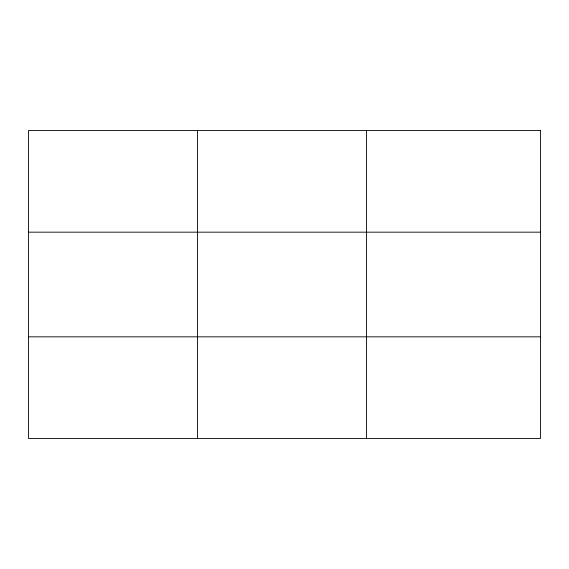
<?xml version="1.0" encoding="UTF-8"?>
<svg xmlns="http://www.w3.org/2000/svg" width="569" height="569" viewBox="0 0 569 569"><rect width="100%" height="100%" fill="white"/><g stroke="black" fill="none" stroke-linecap="round" stroke-linejoin="round"><path stroke-width="0.85" d="M197.443 130.571L197.443 438.429M366.436 130.571L366.436 438.429M28.45 232.166L540.55 232.166M28.45 336.834L540.55 336.834M540.55 130.571L540.55 438.429L28.45 438.429L28.45 130.571L540.55 130.571"/></g></svg>
